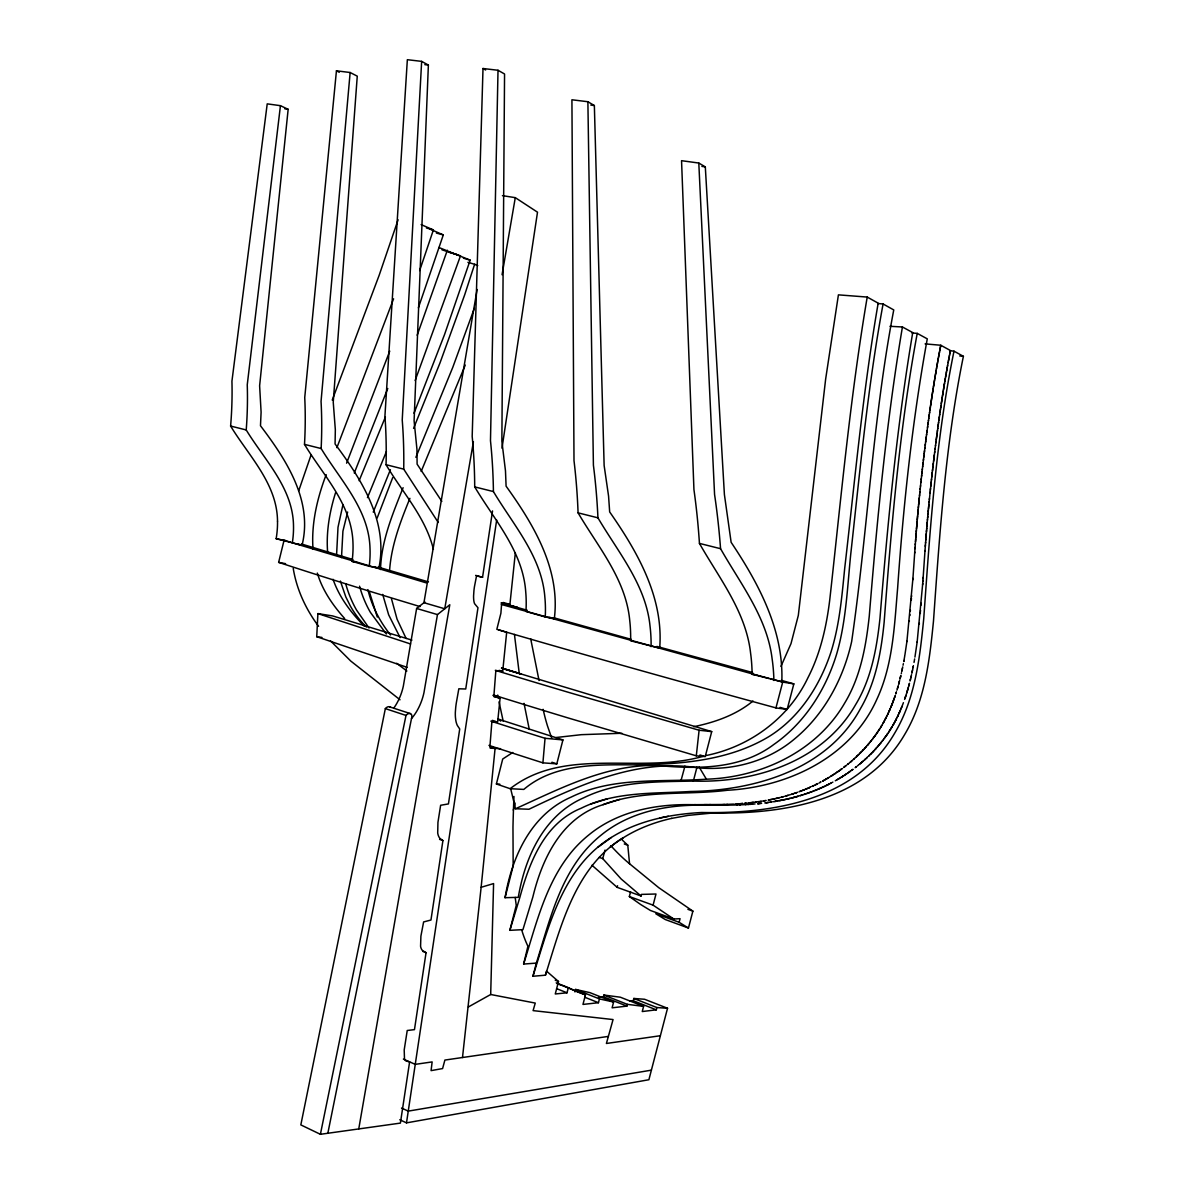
<?xml version="1.0" encoding="UTF-8"?>
<svg xmlns="http://www.w3.org/2000/svg" width="1194" height="1194" viewBox="0 0 1194 1194"><rect width="100%" height="100%" fill="white"/><g stroke="black" fill="none" stroke-linecap="round" stroke-linejoin="round"><path stroke-width="1.5" d="M380.513 569.523C381.304 540.882 392.677 513.927 403.109 487.689M498.017 70.267L490.48 440.72A452.72 307.739 -75.5 0 1 493.421 491.57C513.36 525.032 541.733 556.523 544.852 597.104A93.595 52.7 -76.2 0 1 545.255 616.97L554.329 618.626C560.508 569.269 533.688 524.614 506.092 486.167L505.48 470.854L501.868 441.243L504.555 73.998L498.017 70.267L483.003 68.506L472.182 436.422A448.854 308.768 -74.3 0 1 474.705 486.898C494.51 520.121 522.882 551.374 525.718 591.776A92.938 53.043 -75.2 0 1 525.957 611.462L545.255 616.97M468.361 1006.96L490.689 994.498L493.585 883.575L481.137 887.291L462.496 1057.511M433.392 549.3C425.616 517.226 402.408 492.495 386.05 464.705A433.198 313.977 -68.9 0 0 384.931 415.99L407.348 59.7L421.646 61.372L428.377 65.058L414.094 420.736L416.945 449.362L417.109 464.153L441.84 501.39M407.244 667.386L316.738 636.701L317.902 613.597L332.693 615.94L411.93 640.118M421.646 61.372L402.229 420.034A436.019 312.992 -70.3 0 1 403.721 469.138L438.228 522.465M914.753 552.046L912.843 579.732M923.111 578.03L925.007 550.553M914.992 548.658L915.097 547.345M914.694 553.031L915.35 543.688M922.619 584.791L922.932 580.403M922.872 581.299L923.141 577.418M912.932 578.403L906.903 641.581M922.738 583.299L917.126 642.282M924.947 551.329L925.41 544.927M915.499 541.658L915.962 535.673M915.276 544.733L915.559 540.882M926.051 536.599L925.305 546.374M915.604 540.345L915.723 538.763M925.544 543.106L925.634 542.061M916.156 533.255L915.843 537.225M925.783 540.046L925.857 539.001M916.052 534.569L916.38 530.375M926.156 535.166L927.245 522.211M925.992 537.36L926.275 533.748M916.261 531.808L916.723 526.226M911.559 596.687L911.634 595.672M917.111 521.659L916.485 529.017M911.276 600.134L911.44 598.179M926.425 531.867L926.559 530.196M916.768 525.659L916.858 524.539M926.663 529.091L926.753 527.987M921.037 605.149L921.201 603.268M917.007 522.853L917.619 515.778M926.887 526.315L926.992 525.196M498.54 719.191L562.926 739.922L556.807 763.861L542.912 762.847L545.046 738.295A826.711 58.715 15 0 1 490.853 721.131M917.246 520.032L917.44 517.763M927.499 519.3L927.126 523.524M350.14 72.506L321.052 401.363A421.363 315.261 -64 0 1 321.141 448.541C340.126 479.898 368.752 509.122 369.991 547.882A88.192 55.536 -67 0 1 369.23 566.269L378.871 568.15C388.632 521.793 361.483 479.391 335.066 443.959L335.335 429.75L333.245 402.199L357.26 76.162L350.14 72.506L336.439 70.819L304.739 397.542A419.587 316.186 -62.4 0 1 304.5 444.377C323.35 475.525 351.961 504.555 352.976 543.121A87.878 55.819 -65.7 0 1 352.066 561.374L369.23 566.269M917.499 517.196L917.887 512.823M927.619 517.897L928.35 509.942M927.425 520.151L927.768 516.375M918.156 509.838L917.753 514.36M920.499 611.373L920.574 610.507M918.007 511.495L918.484 506.316M910.321 610.94L910.41 610.089M928.036 513.36L927.932 514.51M920.305 613.492L920.38 612.656M918.32 508.047L919.007 500.853M928.201 511.659L928.872 504.525M918.589 505.166L919.305 497.823M928.469 508.808L928.738 505.943M909.977 614.701L909.888 615.507M928.798 505.361L929.171 501.54M920.559 485.585L919.156 499.361M929.081 502.48L930.141 491.988M481.137 887.291L495.107 748.25L489.838 746.489M919.619 494.674L919.499 495.853M929.484 498.42L929.365 499.585M277.515 521.166C277.202 483.809 248.83 456.004 230.606 426.049A407.229 314.903 -55.7 0 0 231.934 381.214L267.217 103.863L280.441 105.669L288.157 109.311L259.62 385.752L261.098 412.169L260.486 425.765C286.127 459.6 313.127 500.674 302.037 545.255L276.157 538.718A85.669 56.446 -60.9 0 0 277.515 521.166M500.525 748.668L490.227 748.19L489.988 745.728L491.898 721.474L497.644 722.042L500.137 697.714L494.331 697.042L493.943 695.147L495.853 670.506L502.674 671.446L506.674 632.298L496.838 629.313L500.898 613.238L501.644 603.209L509.913 604.403L515.33 552.941M919.798 492.913L919.917 491.734M920.171 489.361L920.29 488.182M909.365 620.686L909.291 621.462M930.022 493.167L930.887 484.913M919.35 623.149L919.276 623.91M389.647 569.628C391.542 544.777 400.572 521.211 409.915 498.346M920.47 486.406L920.977 481.63M930.32 490.227L930.514 488.465M920.887 482.48L921.708 475.003M930.738 486.346L931.216 481.928M501.57 668.028A820.487 43.462 14.9 0 0 575.105 690.207L711.714 731.623L705.221 756.608L696.296 755.817L699.102 730.235L570.314 692.878A832.009 44.805 14.9 0 1 495.316 670.341M921.171 479.824L921.305 478.615M931.544 478.943L931.021 483.719M921.574 476.242L922.052 471.958M931.41 480.182L931.947 475.331M517.48 607.418L501.331 602.821M921.917 473.108L922.395 468.914M931.753 477.078L932.29 472.317M922.275 469.958L922.738 465.854M932.096 473.943L932.633 469.287M922.634 466.779L923.544 459.063M922.962 464.018L923.096 462.779M932.454 470.809L933.35 463.182M932.768 468.063L932.992 466.242M280.441 105.669L247.248 384.796A407.99 314.067 -57.5 0 1 246.218 429.959C264.59 460.108 292.978 488.092 293.5 525.644A85.819 56.178 -62.1 0 1 292.261 543.3M923.902 455.959L923.38 460.391M933.798 459.481L933.201 464.481M924.156 453.944L924.544 450.69M923.768 457.183L924.216 453.466M933.962 458.108L934.35 454.884M933.574 461.302L934.096 457.003M924.947 447.437L924.365 452.213M934.753 451.66L934.171 456.392M925.365 444.153L924.828 448.437M935.156 448.407L934.618 452.66M925.619 442.108L926.648 434.064M925.216 445.287L925.783 440.855M935.484 445.75L937.141 433.019M935.574 445.138L935.096 448.899M926.007 439.108L926.29 436.855M935.857 442.87L936.006 441.735M936.215 440.079L936.439 438.422M927.081 430.765L926.872 432.407M926.544 434.929L928.514 420.169M936.499 437.87L936.857 435.153M936.932 434.616L937.797 428.109M917.171 641.879L914.932 657.088M927.663 426.452L927.514 427.527M937.35 431.422L937.499 430.377M927.947 424.348L928.156 422.766M906.947 641.238L904.903 654.984M938.066 426.213L938.35 424.168M937.708 428.795L938.977 419.616M928.723 418.631L929.29 414.557M928.41 420.915L928.783 418.228M938.484 423.139L938.618 422.139M929.007 416.587L929.648 412.064M939.185 418.124L939.394 416.646M938.902 420.124L939.753 414.199M930.007 409.587L929.529 412.945M930.424 406.647L930.081 409.094M929.902 410.348L930.783 404.229M940.171 411.288L939.633 414.96M930.574 405.676L931.216 401.363M940.514 408.9L940.305 410.333M940.006 412.423L940.947 406.05M930.857 403.751L931.753 397.796M940.663 407.945L941.842 400.124M422.78 951.379L426.049 952.693L414.467 1029.631L407.229 1030.497L404.199 1049.959L404.482 1058.571A11.373 5.955 -66.5 0 0 405.169 1060.108A10.209 5.343 -66.4 0 0 405.9 1060.914L409.602 1061.914L400.393 1123.106L320.395 1134.3L300.828 1124.897L385.349 708.609A7.224 4.269 -71.3 0 1 389.11 706.699L410.423 713.624A4.328 2.522 -71.4 0 1 411.497 718.579L327.843 1133.255M492.54 510.913L482.555 577.299L476.54 575.896L474.451 586.657A52.999 29.716 -74.5 0 0 473.943 590.537L473.585 595.866A28.238 15.985 -74.4 0 0 473.734 600.03L473.928 601.373A11.701 6.657 -74.2 0 0 474.615 603.731L477.973 607.716L465.735 688.998L458.824 688.789L456.257 703.251A68.371 37.701 -72.5 0 0 455.705 707.579L455.347 712.221A33.745 18.85 -72.2 0 0 455.451 717.445L455.795 720.28A24.029 13.447 -72.1 0 0 457.347 725.459L459.72 728.967L448.437 803.92L440.631 805.278L437.944 822.367L437.705 832.919A16 8.821 -70 0 0 438.302 835.427A18.044 9.94 -70 0 0 439.944 838.382L442.914 840.591L430.959 920.022L423.616 921.932L420.9 936.141L420.572 946.23A12.776 6.88 -68.1 0 0 421.183 948.439L421.392 948.917A17.865 9.627 -68.2 0 0 422.512 950.543L426.049 952.693M501.987 448.213L537.509 212.189L515.286 197.652L502.45 195.652M399.766 1119.748L406.497 1122.867L496.674 520.062M931.29 400.886L932.201 394.781M941.573 401.856L941.29 403.706M931.917 396.647L932.633 392.02M941.648 401.393L942.275 397.259M932.857 390.557L932.35 393.856M942.066 398.632L942.947 393.02M902.425 326.977C886.351 422.631 877.172 519.226 869.292 615.85C866.068 645.984 860.59 676.864 844.636 703.162C816.547 751.638 761.071 777.413 706.385 779.189C661.207 782.354 613.029 776.488 571.016 797.159C531.002 814.487 511.853 857.023 505.047 897.709L518.286 897.336C525.032 857.008 544.121 814.875 583.806 797.771C617.701 781.1 656.357 781.846 693.192 781.085L693.356 781.07C755.235 783.115 823.248 761.339 855.531 704.803C871.351 678.804 876.784 648.238 879.963 618.417C887.739 522.808 896.813 427.228 912.723 332.574L902.425 326.977L889.978 326.305M933.23 388.184L932.708 391.557M942.708 394.542L942.424 396.348M933.066 389.274L934.574 379.886M943.32 390.692L942.782 394.095M933.708 385.214L933.424 387.005M943.126 391.856L944.275 384.811M933.783 384.767L935.23 375.961M943.842 387.423L943.484 389.632M943.991 386.558L944.991 380.483M780.951 666.386L791.01 643.611L798.323 615.403L825.651 379.065L838.412 294.858L867.217 297.067C850.247 397.139 841.009 498.331 829.83 599.164C826.561 626.238 820.517 653.297 807.965 677.685C788.682 718.355 749.474 746.966 705.609 755.623M944.35 384.364L944.558 383.065M934.738 378.901L936.648 367.692M935.663 373.364L935.38 375.095M945.349 378.349L944.812 381.573M424.885 601.97L416.631 608.462L403.348 686.057A37.402 22.328 -71.8 0 1 393.707 708.236M477.107 289.485L423.945 602.701L444.75 608.776L473.406 441.765M935.962 371.647L935.738 372.931M945.185 379.349L945.723 376.229M904.754 655.894L904.291 658.61M914.634 658.909L914.32 660.67M358.752 1128.942L449.795 604.746L437.467 614.597L423.96 692.669A37.656 22.149 -71.9 0 1 411.497 718.579M502.062 274.739L515.286 197.652M936.111 370.797L936.26 369.946M945.558 377.125L946.081 374.125M877.724 303.5L883.082 303.977C867.754 386.931 859.979 470.988 850.68 554.762C847.322 587.97 846.083 621.761 836.666 653.999C825.815 689.654 804.711 722.982 773.831 744.474C740.743 769.473 697.609 769.145 658.297 765.563C607.433 763.712 560.598 788.413 515.509 808.741L510.778 789.144M936.469 368.662L937.036 365.498M945.946 374.916L946.514 371.603M917.231 333.38C899.53 428.795 891.485 525.599 884.142 622.253C881.172 652.014 875.799 682.416 860.486 708.579C827.711 769.354 755.309 790.458 690.639 791.488C653.864 793.711 615.059 791.398 581.15 808.248C544.494 823.084 529.494 862.083 519.868 897.351L509.868 930.32L522.927 929.648L532.852 897.007C542.18 858.307 561.837 817.472 602.821 804.756C642.536 789.518 685.938 795.443 727.34 790.264C788.055 787.01 850.979 757.19 876.814 699.385C893.022 664.745 894.381 625.716 897.619 588.284C903.41 504.734 912.306 421.303 927.275 338.857L917.231 333.38L911.947 332.962M936.842 366.558L937.589 362.364M946.32 372.737L946.887 369.528M937.215 364.454L937.962 360.304M946.708 370.558L947.26 367.468M904.156 659.357L903.798 661.357M914.186 661.431L914.022 662.416M947.081 368.409L947.618 365.409M937.812 361.155L938.977 354.737M947.469 366.26L948.245 362.021M938.111 359.469L938.335 358.23M903.933 660.61L903.754 661.595M938.484 357.409L938.708 356.185M948.14 362.558L949.499 355.334M938.857 355.379L939.544 351.723M948.439 360.946L949.185 356.931M939.171 353.752L939.932 349.708M940.081 348.917L940.23 348.111M939.768 350.529L940.782 345.245L925.096 343.887M949.723 354.14L949.872 353.349M949.409 355.737L950.424 350.529L940.782 345.245M940.618 346.126L940.379 347.32M950.021 352.573L950.17 351.782M950.305 350.782L953.991 351.17C935.992 439.243 930.096 529.121 923.738 618.611C919.843 657.73 915.32 698.609 894.754 733.041C855.74 800.487 772.981 813.89 701.699 812.502C670.192 814.204 638.029 820.562 611.029 837.651C562.867 867.411 548.792 925.902 532.942 976.259L545.449 975.185C561.165 925.186 575.314 866.993 623.283 837.695M903.052 665.222L903.365 663.655M953.991 351.17L963.394 356.319C945.573 443.511 939.768 532.479 933.484 621.059C929.633 659.789 925.156 700.266 904.768 734.34C865.963 801.204 783.786 814.308 713.102 812.965L687.998 815.398L671.491 818.412M913.41 665.685L913.111 667.222M913.246 666.521L912.932 668.118M902.739 666.864L902.545 667.789M912.783 668.849L912.604 669.759M320.395 1134.3L405.99 715.43A7.268 4.239 -71.4 0 1 409.736 713.49L410.423 713.624M902.5 668.028L902.261 669.162M912.559 669.998L912.365 670.909M902.395 668.521L901.903 670.864M912.455 670.491L912.126 672.028M912.276 671.356L911.843 673.356M901.963 670.521L901.769 671.416M901.485 672.744L901.291 673.625M911.544 674.67L911.35 675.55M911.306 675.759L911.112 676.625M911.052 676.834L910.858 677.685M900.873 675.416L900.231 678.117M900.739 675.998L900.53 676.849M910.947 677.311L910.306 679.983M900.485 677.058L900.276 677.908M910.559 678.938L910.35 679.774M900.172 678.326L899.963 679.162M910.261 680.192L910.052 681.013M342.976 504.569L338.006 527.285L336.559 555.374M867.217 297.067L878.172 303.157C862.978 390.96 854.964 479.794 844.71 568.254C841.889 596.418 839.546 624.94 830.964 652.088C819.83 685.863 799.338 717.937 768.533 736.832C727.728 761.22 678.625 764.503 632.208 764.861C595.313 764.593 553.643 763.981 523.808 789.413L510.137 788.697L496.391 783.98L502.719 759.011L512.778 752.474M513.33 810.144L515.136 803.055M505.047 897.709L513.166 865.829L512.972 827.203A764.235 310.634 -75.8 0 1 513.972 796.458M509.868 930.32L516.241 905.365L515.196 897.425M704.669 805.234C668.237 804.353 629.999 811.487 601.134 835.128A141.399 122.43 84.4 0 0 586.523 848.979C558.493 880.799 548.762 923.753 536.33 963.095L523.614 964.065L527.912 946.275A206.502 100.744 -72 0 1 522.748 933.275L521.644 929.723M532.942 976.259L536.33 963.095M899.664 680.401L899.455 681.207M545.449 975.185L546.494 971.095L558.493 981.498L555.27 993.975L567.016 992.796L568.344 987.662L556.21 982.826M574.941 991.945L575.598 989.438L589.955 992.647L613.612 1002.035L612.104 1007.826L626.88 1006.109L627.343 1004.348L603.865 995.05L603.403 996.796L598.433 997.333M568.344 987.662A493.644 235.397 -76 0 0 585.463 994.781L582.971 1004.423L598.448 1002.706L599.433 998.915L575.598 989.438M610.895 845.71A566.657 256.352 -78.3 0 0 629.566 863.769L658.789 887.709L692.878 911.126L688.46 928.036L679.117 922.29L680.058 918.693L673.804 919.007L653.088 905.156L655.984 894.007L641.506 894.396L641.088 895.993L617.164 887.351L617.567 885.754M673.804 919.007L650.417 910.47L640.671 904.5L629.357 896.545L630.581 891.799M684.938 766.115L681.102 780.279M629.671 1001.124L633.223 1000.721L633.82 998.468L644.581 999.259L667.536 1008.273L648.894 1079.734L406.497 1122.867M693.356 781.07L696.997 767.055M603.865 995.05L620.328 997.199L643.596 1006.378L642.253 1011.542L656.312 1009.826L656.909 1007.557L667.536 1008.273M899.395 681.416L899.127 682.431M793.846 683.893L782.712 682.087L775.951 707.908L787.144 709.445L793.846 683.893L781.413 680.356M899.336 681.61L898.918 683.222M909.485 683.252L909.276 684.058M909.365 683.714L908.947 685.237M641.088 895.993L621.149 878.978L602.746 858.62L605.03 850.083M899.082 682.625L898.649 684.222M909.171 684.446L908.738 686.028M898.858 683.431L898.589 684.416M908.903 685.431L908.47 686.998M898.261 685.595L898.052 686.371M908.365 687.386L908.141 688.162M335.514 492.853C329.574 511.823 326.111 531.823 327.589 551.747M897.769 687.341L897.992 686.565M907.873 689.117L908.261 687.774M347.633 512.002L342.917 531.166L341.499 557.553M897.724 687.535L897.44 688.49M907.813 689.311L907.604 690.057M897.664 687.729L896.933 690.192M907.768 689.49L907.261 691.192M298.679 490.898L311.156 454.705M907.485 690.431L906.977 692.117M907.201 691.371L906.694 693.042M523.614 964.065C536.166 924.365 545.942 881.023 574.18 848.874A142.773 123.221 84.6 0 1 588.881 834.89C617.895 811.039 656.401 803.801 693.072 804.696M905.828 695.759L906.649 693.221M896.41 691.878L896.007 693.147M896.246 692.416L895.709 694.042M467.899 262.337L474.615 264.277L464.66 294.903L439.959 363.021L413.572 428.377M429.736 229.009L443.302 234.905L418.378 307.813M905.918 695.475L905.485 696.818M398.109 219.771L379.155 275.307L332.23 400.08M438.885 247.486L470.182 260.158L444.586 334.439L414.005 413.243M905.619 696.4L905.186 697.699M905.425 696.997L904.888 698.58M421.139 224.606L433.392 229.935L419.646 270.59M373.244 512.122L390.408 469.705M895.187 695.639L894.813 696.729M895.007 696.192L894.455 697.774M905.127 697.878L904.589 699.445M894.694 697.072L893.47 700.535M326.171 474.63C317.186 498.405 311.127 523.823 313.037 549.374M447.347 250.233L417.169 335.245M474.361 308.261L452.75 367.439L415.885 457.317M894.022 698.997L893.157 701.385M377.185 517.972L392.707 477.615M893.41 700.699L892.843 702.221M902.351 705.49L903.425 702.669M893.097 701.55L892.59 702.893M393.587 298.813L336.902 447.66M389.751 351.111L346.588 463.182M892.784 702.385L892.142 704.042M387.766 388.483L354.275 473.033M415.109 380.573L460.511 255.815L441.989 249.815M892.455 703.221L891.814 704.863M465.257 365.095L421.169 471.436M892.082 704.206L891.485 705.684M902.112 706.087L901.321 708.072M367.453 497.644L386.423 451.556M891.754 705.027L891.157 706.49M901.843 706.788L900.933 709.012M385.408 416.945L359.125 480.704M891.425 705.848L890.948 707.012M891.097 706.654L890.5 708.087M900.769 709.4L900.261 710.579M889.754 709.818L890.366 708.4M890.261 708.654L889.411 710.594M900.425 710.206L899.589 712.117M889.694 709.967L889.067 711.355M899.858 711.505L899.246 712.878M889.351 710.743L888.724 712.117M899.515 712.281L898.903 713.639M899.186 713.042L898.142 715.281M888.59 712.43L887.963 713.788M888.485 712.669L887.605 714.534M898.425 714.684L897.798 716.027M887.888 713.937L886.888 716.012M898.067 715.43L897.44 716.758M897.724 716.176L897.082 717.49M887.008 715.758L886.157 717.46M896.828 717.997L896.291 719.072M886.381 717.027L885.799 718.176M886.023 717.758L885.351 719.042M896.455 718.743L895.933 719.773M896.216 719.206L895.56 720.489M885.649 718.475L884.978 719.743M895.858 719.922L894.828 721.877M885.276 719.176L883.769 721.982M895.485 720.624L894.933 721.669M884.456 720.728L883.082 723.206M893.619 724.071L894.679 722.161M894.53 722.43L893.231 724.743M883.694 722.116L882.739 723.803M893.545 724.206L892.978 725.206M893.157 724.892L891.649 727.459M882.47 724.295L881.411 726.086M881.769 725.489L881.053 726.683M891.858 727.101L891.291 728.056M881.262 726.325L880.754 727.161M891.575 727.579L890.56 729.236M880.903 726.922L878.724 730.37M891.217 728.161L888.679 732.161M890.261 729.698L888.724 732.101M879.784 728.713L878.336 730.967M878.172 731.191L877.456 732.265M888.44 732.519L888.052 733.101M878.053 731.385L877.053 732.847M877.381 732.37L876.739 733.325M887.336 734.146L887.814 733.444L886.933 734.728M876.978 732.967L876.381 733.832M887.261 734.265L886.605 735.191M876.575 733.549L875.411 735.191M886.858 734.847L885.709 736.474M886.112 735.892L885.291 737.041M875.665 734.847L874.993 735.773M875.247 735.429L873.963 737.161M885.53 736.698L884.858 737.623M874.829 736.011L874.187 736.862M885.112 737.28L883.918 738.877M884.485 738.131L883.844 738.996M873.739 737.474L872.65 738.907M873.441 737.862L871.754 740.056M883.321 739.683L882.082 741.28M882.784 740.37L882.351 740.937M870.292 741.877L871.575 740.28M871.396 740.504L868.307 744.265M881.635 741.847L881.082 742.534M881.441 742.071L880.157 743.653M880.903 742.758L878.665 745.444M869.172 743.25L867.934 744.713M879.515 744.444L876.127 748.339M868.217 744.384L867.351 745.384M878.56 745.563L877.366 746.937M867.739 744.937L865.262 747.742M866.172 746.728L864.754 748.295M876.426 747.996L875.739 748.772M876.038 748.444L873.515 751.175M865.068 747.951L864.247 748.847M875.53 748.996L874.829 749.757M864.053 749.071L863.128 750.056M863.531 749.623L862.71 750.489M873.918 750.742L872.993 751.727M863.023 750.16L862.187 751.041M873.411 751.295L872.575 752.16M862.501 750.713L860.904 752.354M872.889 751.832L872.053 752.698M861.441 751.802L860.367 752.892M872.113 752.638L870.889 753.877M860.799 752.459L859.949 753.324M871.56 753.19L870.351 754.414M860.262 752.996L859.396 753.862M870.68 754.086L869.814 754.936M858.188 755.041L859.187 754.071M858.635 754.608L857.635 755.563M868.62 756.101L869.486 755.265L868.516 756.22M857.755 755.459L856.964 756.205M857.188 755.996L856.411 756.727M856.859 756.309L855.844 757.265M867.62 757.056L866.292 758.309L867.292 757.369M865.949 758.623L865.038 759.444M855.426 757.638L850.949 761.608M865.874 758.683L864.575 759.862M854.471 758.518L853.635 759.265M864.919 759.548L862.023 762.1M863.083 761.19L860.844 763.115M852.023 760.682L850.352 762.115M861.904 762.205L859.531 764.205M850.829 761.712L849.755 762.623M752.981 701.027C736.131 714.967 714.893 722.355 693.714 726.713M860.128 763.712L859.411 764.309M849.158 763.115L847.815 764.22M848.292 763.817L847.188 764.712M858.799 764.802L857.71 765.682M846.322 765.399L845.203 766.279M856.844 766.369L855.859 767.145M845.71 765.891L844.576 766.772M856.232 766.846L855.113 767.712M845.083 766.384L843.949 767.249M597.955 847.233L611.328 837.487M844.456 766.861L843.516 767.578M510.137 788.697C565.523 745.623 640.775 774.772 703.878 756.086M852.964 769.339L851.815 770.175M842.188 768.578L841.263 769.249M841.77 768.876L840.621 769.727M852.725 769.503L849.889 771.563M610.015 847.352C627.731 832.651 649.342 823.382 671.685 818.368M841.128 769.354L839.188 770.742M839.71 770.384L838.531 771.205M850.397 771.19L848.441 772.563M838.919 770.936L837.86 771.667M849.621 771.742L847.785 773.011M838.397 771.294L837.203 772.13M837.606 771.846L836.546 772.578M837.069 772.219L835.069 773.563M845.68 774.443L847.665 773.1M846.74 773.727L845.009 774.876M835.337 773.384L833.725 774.443M834.8 773.742L832.233 775.413M845.546 774.533L843.874 775.622M843.934 775.578L842.86 776.264M832.77 775.055L831.546 775.846M843.531 775.831L842.173 776.697M832.099 775.488L830.86 776.264M842.725 776.354L841.636 777.04M831.412 775.921L827.949 778.04M841.904 776.861L840.815 777.533M841.352 777.204L838.606 778.861M828.517 777.697L827.263 778.443M839.636 778.264L837.367 779.592M827.815 778.115L825.994 779.175M838.472 778.951L836.531 780.085M826.979 778.607L825.158 779.667M825.726 779.339L823.606 780.533M836.024 780.369L835.293 780.786M824.621 779.966L822.89 780.936M823.457 780.622L822.412 781.189M832.875 782.115L832.308 782.413M820.92 781.995L819.89 782.533M820.472 782.234L819.174 782.906M831.636 782.786L830.606 783.324M831.173 783.025L829.188 784.055M829.606 783.846L828.323 784.488M817.935 783.548L816.86 784.085M828.666 784.324L827.606 784.846M828.173 784.562L826.89 785.204M817.189 783.921L816.144 784.443M816.726 784.159L815.412 784.801M827.457 784.921L823.845 786.652M815.995 784.518L813.084 785.906M826.741 785.279L825.681 785.801M813.666 785.637L812.353 786.249M824.427 786.383L823.129 786.995M812.786 786.04L811.89 786.458M823.711 786.727L822.666 787.204M822.83 787.13L820.935 787.98M822.248 787.398L820.054 788.368M809.248 787.637L810.592 787.055M810.353 787.159L808.517 787.965M820.636 788.115L818.726 788.95M809.114 787.712L806.86 788.667M819.905 788.443L817.98 789.264M807.472 788.413L806.114 788.98M818.427 789.07L816.487 789.876M806.711 788.727L805.353 789.294M805.965 789.04L804.607 789.592M817.293 789.547L816.189 790.01M815.577 790.249L814.681 790.607M804.443 789.667L803.069 790.204M804.293 789.727L802.308 790.503M815.278 790.368L813.92 790.906M802.517 790.413L801.547 790.801M813.368 791.115L812.233 791.547M801.726 790.726L799.846 791.443M801.234 790.921L799.07 791.726M811.621 791.786L812.577 791.428M811.323 791.906L808.219 793.025M811.159 791.95L810.174 792.323M809.622 792.517L807.442 793.294M797.652 792.234L796.547 792.607M807.905 793.129L806.651 793.562M796.398 792.667L794.816 793.204M796.234 792.726L793.219 793.741M807.278 793.353L805.084 794.1M805.547 793.935L804.129 794.398M793.562 793.622L790.801 794.503M793.055 793.786L791.891 794.159M803.323 794.667L804.472 794.294M803.01 794.756L801.562 795.219M590.567 804.099L607.403 798.786M603.089 804.652L619.82 799.383M802.368 794.965L800.114 795.652M801.398 795.264L799.95 795.711M790.204 794.697L786.533 795.771M788.025 795.353L786.368 795.831M798.801 796.04L797.338 796.473M798.159 796.234L796.502 796.696M797.174 796.517L795.682 796.935M784.712 796.294L785.936 795.95M796.338 796.741L794.01 797.383M783.697 796.562L782.189 796.965M794.517 797.249L793.01 797.637M783.324 796.667L782.01 797.01M793.846 797.413L792.338 797.816M792.846 797.682L791.488 798.025M780.667 797.353L781.563 797.129M788.592 798.726L791.682 797.98M779.981 797.517L778.607 797.861M779.294 797.696L776.876 798.264M790.129 798.353L787.727 798.92M778.249 797.935L777.563 798.099M777.384 798.144L775.996 798.473M788.413 798.771L786.861 799.129M774.951 798.696L776.19 798.428M786.518 799.204L785.115 799.502M774.772 798.741L773.891 798.935M774.593 798.786L773.011 799.129M785.816 799.353L783.354 799.876M773.712 798.965L772.294 799.279M784.592 799.622L783.174 799.92M659.819 818.009L668.341 816.278M769.429 799.846L771.757 799.383M771.593 799.413L768.518 800.025M782.115 800.129L780.503 800.443M781.727 800.204L782.652 800.025M781.219 800.308L779.428 800.652M769.07 799.92L768.339 800.055M780.324 800.487L778.697 800.786M777.981 800.92L775.593 801.338M766.145 800.458L764.488 800.741M777.428 801.025L774.667 801.502M765.414 800.592L763.742 800.875M764.294 800.786L762.623 801.055M775.413 801.368L772.816 801.801M651.402 1070.152L408.258 1111.121L401.512 1108.032M761.488 801.234L760.727 801.353M759.787 801.502L761.071 801.308M771.682 801.965L770.921 802.084M556.18 737.504L581.403 734.668L621.865 733.265M759.593 801.532L758.638 801.667M771.22 802.04L769.981 802.219M770.548 802.144L769.787 802.249M759.086 801.607L756.712 801.935M608.373 1036.407L444.899 1060.063L442.586 1068.57L431.079 1070.63L432.138 1061.914L415.258 1064.361L403.378 1059.093M660.372 1035.72L606.403 1043.481L613.059 1019.557L533.091 1010.617L535.255 1003.079L490.689 994.498M768.832 802.383L767.876 802.517M768.443 802.443L766.906 802.652M756.518 801.965L755.727 802.069M756.324 801.995L752.578 802.472M767.682 802.547L765.936 802.771M766.518 802.696L764.772 802.92M753.384 802.368L751.384 802.607M752.384 802.487L749.384 802.831M749.877 802.786L750.922 802.666M761.593 803.293L760.802 803.383M761.399 803.323L759.593 803.502M749.175 802.861L748.16 802.965M760.399 803.428L758.578 803.607M759.384 803.532L757.757 803.696M746.937 803.084L745.28 803.249M758.369 803.637L757.548 803.711M745.892 803.189L744.444 803.323M755.071 803.935L753.19 804.099M742.758 803.472L741.922 803.532M742.549 803.487L741.071 803.607M740.116 803.681L741.235 803.592M752.504 804.144L749.996 804.338M750.638 804.293L747.832 804.472M739.131 803.741L737.608 803.846M738.265 803.801L736.295 803.935M748.474 804.443L747.608 804.487M735.638 803.98L734.967 804.01M746.951 804.532L745.399 804.622M745.847 804.592L739.728 804.875M733.623 804.084L726.967 804.383M740.19 804.86L737.146 804.965M724.534 804.457L727.25 804.368M727.042 805.159L737.37 804.965M723.012 804.502L724.713 804.457M723.385 804.487L694.296 804.681M727.355 805.159L717.504 805.204M692.669 804.696L695.609 804.681M705.46 805.234L708.341 805.219M704.266 805.234L706.311 805.219M722.818 805.189L723.967 805.189M708.758 804.666L710.952 804.652M707.654 805.219L711.579 805.219M720.713 805.204L722.43 805.204M704.191 804.666L707.535 804.666M710.982 805.219L716.788 805.204M715.713 805.204L719.027 805.204M515.509 808.741L528.957 809.248C581.478 784.085 638.223 758.459 698.012 767.817C732.728 771.011 768.488 761.265 795.159 738.429C824.561 713.922 843.442 678.55 851.665 641.491C867.635 531.315 872.799 419.497 893.754 309.933L883.082 303.977M496.391 783.98L499.823 784.174M545.046 738.295L562.926 739.922M959.737 355.946L963.394 356.319M699.102 730.235L711.714 731.623M643.596 1006.378L627.343 1004.348M424.81 64.64L428.377 65.058M587.881 101.729L571.926 99.774L574.001 460.66A467.809 299.798 -79.2 0 1 578.075 512.838C598.104 547.001 625.895 579.344 629.716 620.343A96.192 50.76 -79.5 0 1 630.626 640.805L659.685 648.133C663.76 597.597 637.551 551.882 609.671 511.942L608.567 496.092L604.134 465.526L594.358 105.535L587.881 101.729L593.403 465.212A472.824 298.664 -80.3 0 1 597.94 517.823C618.104 552.21 645.879 584.791 650.014 625.984A97.042 50.372 -80.5 0 1 651.103 646.655M590.821 105.087L594.358 105.535M698.803 163.041L681.55 160.683L693.938 489.63A489.271 285.157 -83.1 0 1 699.445 543.404C719.281 578.374 745.952 611.746 750.578 653.028A99.863 47.536 -83.2 0 1 752.13 674.282L781.816 681.759C783.816 630.432 758.802 583.732 731.131 542.315L724.4 494.525L705.311 166.876L698.803 163.041L714.564 494.48A495.495 283.724 -84.1 0 1 720.564 548.703C740.534 583.911 767.175 617.537 772.145 659.013A100.923 47.088 -84.1 0 1 773.906 680.476M284.859 108.848L288.157 109.311M701.878 166.399L705.311 166.876M501.599 668.312L520.987 673.953L501.555 668.013M316.738 636.701L321.962 637.447M752.13 674.282L756.936 675.073M285.59 563.672L278.635 562.389L284.082 540.21L290.724 542.285M352.066 561.374L356.916 562.329M276.157 538.718L285.978 540.688M613.612 1002.035L599.433 998.915M304.5 444.377L321.141 448.541M386.05 464.705L403.721 469.138M474.705 486.898L493.421 491.57M578.075 512.853L597.94 517.823M230.606 426.049L246.218 429.959M699.445 543.404L720.564 548.703M436.377 233.069L443.302 234.905M757.399 675.267L769.145 678.431M770.846 678.893L782.712 682.087M752.653 672.565L656.849 646.432M755.712 674.819L501.361 604.462M631.238 639.357L553.643 617.731M475.66 575.374L482.555 577.299M426.452 227.994L433.392 229.935M301.455 543.986L352.946 559.538M298.47 544.24L302.037 545.255M503.167 602.477L509.913 604.403M510.032 605.388L527.285 610.283M373.737 566.687L378.871 568.15M501.316 603L517.45 607.597M549.076 617.134L554.329 618.626M428.467 581.911L378.11 567.075M426.109 582.821L292.411 542.807M696.296 755.817L568.075 717.937A829.681 51.566 14.9 0 1 493.406 694.983M780.07 707.385L787.144 709.445M448.765 252.158L457.242 254.665M416.631 608.462L437.467 614.597M463.436 258.173L470.182 260.158M499.107 670.356L502.674 671.446M699.938 754.951L703.46 756.056M493.047 695.475L500.137 697.714M410.542 643.954L317.902 613.597M492.346 720.34L495.868 721.474M551.912 762.25L556.807 763.861M385.349 708.609L405.99 715.43M624.283 843.994L627.775 845.203L629.566 863.769M599.239 857.382L602.746 858.62M687.908 909.335L692.878 911.126M629.357 896.545L653.088 905.156M679.117 922.29L655.819 913.768L665.312 919.559L688.46 928.036M439.601 839.367L442.914 840.591M633.82 998.468L656.909 1007.557M633.223 1000.721L656.312 1009.826M603.403 996.796L626.88 1006.109M555.225 980.214L558.493 981.498M585.463 994.781L561.434 985.214A489.943 238.606 -76 0 1 557.046 983.692M584.836 997.274L598.448 1002.706M556.628 988.647L567.016 992.796M474.615 264.277L477.764 265.605M336.439 70.819L339.29 72.282M483.003 68.506L485.63 69.998M400.035 699.788L350.767 661.058L330.559 640.909M396.647 663.282L406.87 670.998M617.164 887.351L591.94 865.232M497.883 718.773L500.749 721.116M364.409 626.238C351.111 612.835 339.275 597.313 333.051 579.314M386.334 633.999L370.379 612.328A115.057 93.251 -77.9 0 1 359.543 586.194M344.678 618.537C332.842 605.313 322.38 590.254 317.32 573.06M390.542 634.999C379.931 621.686 371.782 606.224 367.916 589.597M369.05 628.014L356.543 610.059A116.131 93.729 -78 0 1 345.678 583.702M318.589 626.313C305.858 609.283 296.649 589.478 293.231 568.419M400.124 637.626L388.662 614.82L382.692 594.403M699.102 766.966L706.385 779.189M406.124 638.521L397.065 619.179L391.453 598.687M377.304 617.044L369.409 592.045M551.673 738.026L547.509 725.997A236.427 117.758 -75.3 0 1 543.121 709.311M340.365 581.06L345.842 597L350.364 606.045A110.579 88.968 -78 0 0 366.498 627.059M530.703 638.85L539.031 680.505M503.167 721.086L499.047 701.833M529.3 729.504L524.032 703.341M497.719 695.057L498.376 698.445M519.286 673.714L514.435 634.432M776.01 707.908A862.113 34.283 14.7 0 1 498.435 629.805M420.049 606.582A864.934 34.432 14.7 0 1 278.889 562.434M542.912 762.847A824.427 65.312 15.1 0 1 488.943 745.384M627.775 845.203A926.678 392.483 -81.8 0 1 621.701 839.442M389.811 706.833A4.298 2.537 -71.4 0 1 390.617 707.37"/></g></svg>
